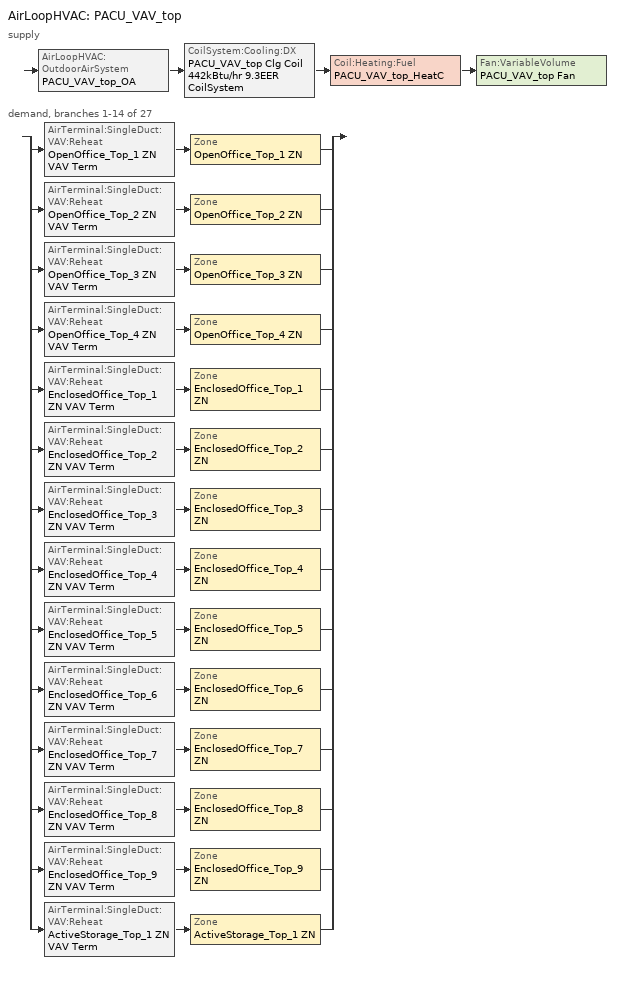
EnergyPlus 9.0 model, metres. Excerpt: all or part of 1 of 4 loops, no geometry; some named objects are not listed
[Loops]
AirLoopHVAC 'PACU_VAV_top'
 supply: AirLoopHVAC:OutdoorAirSystem 'PACU_VAV_top_OA' > CoilSystem:Cooling:DX 'PACU_VAV_top Clg Coil 442kBtu/hr 9.3EER CoilSystem' > Coil:Heating:Fuel 'PACU_VAV_top_HeatC' > Fan:VariableVolume 'PACU_VAV_top Fan'
 demand, branches 1-14 of 27: split
  | AirTerminal:SingleDuct:VAV:Reheat 'OpenOffice_Top_1 ZN VAV Term' > Zone 'OpenOffice_Top_1 ZN'
  | AirTerminal:SingleDuct:VAV:Reheat 'OpenOffice_Top_2 ZN VAV Term' > Zone 'OpenOffice_Top_2 ZN'
  | AirTerminal:SingleDuct:VAV:Reheat 'OpenOffice_Top_3 ZN VAV Term' > Zone 'OpenOffice_Top_3 ZN'
  | AirTerminal:SingleDuct:VAV:Reheat 'OpenOffice_Top_4 ZN VAV Term' > Zone 'OpenOffice_Top_4 ZN'
  | AirTerminal:SingleDuct:VAV:Reheat 'EnclosedOffice_Top_1 ZN VAV Term' > Zone 'EnclosedOffice_Top_1 ZN'
  | AirTerminal:SingleDuct:VAV:Reheat 'EnclosedOffice_Top_2 ZN VAV Term' > Zone 'EnclosedOffice_Top_2 ZN'
  | AirTerminal:SingleDuct:VAV:Reheat 'EnclosedOffice_Top_3 ZN VAV Term' > Zone 'EnclosedOffice_Top_3 ZN'
  | AirTerminal:SingleDuct:VAV:Reheat 'EnclosedOffice_Top_4 ZN VAV Term' > Zone 'EnclosedOffice_Top_4 ZN'
  | AirTerminal:SingleDuct:VAV:Reheat 'EnclosedOffice_Top_5 ZN VAV Term' > Zone 'EnclosedOffice_Top_5 ZN'
  | AirTerminal:SingleDuct:VAV:Reheat 'EnclosedOffice_Top_6 ZN VAV Term' > Zone 'EnclosedOffice_Top_6 ZN'
  | AirTerminal:SingleDuct:VAV:Reheat 'EnclosedOffice_Top_7 ZN VAV Term' > Zone 'EnclosedOffice_Top_7 ZN'
  | AirTerminal:SingleDuct:VAV:Reheat 'EnclosedOffice_Top_8 ZN VAV Term' > Zone 'EnclosedOffice_Top_8 ZN'
  | AirTerminal:SingleDuct:VAV:Reheat 'EnclosedOffice_Top_9 ZN VAV Term' > Zone 'EnclosedOffice_Top_9 ZN'
  | AirTerminal:SingleDuct:VAV:Reheat 'ActiveStorage_Top_1 ZN VAV Term' > Zone 'ActiveStorage_Top_1 ZN'
[DesignSpecification:OutdoorAir] Outdoor Air Method=Sum; Outdoor Air Flow per Zone {m3/s}=0; Outdoor Air Flow Air Changes per Hour {1/hr}=0
Name | Outdoor Air Flow per Person {m3/s-person} | Outdoor Air Flow per Zone Floor Area {m3/s-m2}
MediumOffice - Storage Ventilation; MediumOffice - Conference Ventilation; MediumOffice - ClosedOffice Ventilation; MediumOffice - Lobby Ventilation; MediumOffice - OpenOffice Ventilation | 0.00235973 | 0.0003048
MediumOffice - Corridor Ventilation | 0 | 0.0003048
MediumOffice - Dining Ventilation | 0.00235973 | 0.0006096
MediumOffice - Elec/MechRoom Ventilation; MediumOffice - Restroom Ventilation; MediumOffice - Stair Ventilation | 0 | 0
[DesignSpecification:ZoneAirDistribution] Zone Air Distribution Effectiveness in Cooling Mode=1; Zone Air Distribution Effectiveness in Heating Mode=1
ActiveStorage_Top_1 ZN Design Spec Zone Air Dist; ActiveStorage_Top_2 ZN Design Spec Zone Air Dist; ActiveStorage_Top_3 ZN Design Spec Zone Air Dist; ActiveStorage_Top_4 ZN Design Spec Zone Air Dist; ConfRoom_Top_1 ZN Design Spec Zone Air Dist; ConfRoom_Top_2 ZN Design Spec Zone Air Dist; Corridor_Top_1 ZN Design Spec Zone Air Dist; Corridor_Top_2 ZN Design Spec Zone Air Dist; Dining_Top ZN Design Spec Zone Air Dist; EnclosedOffice_Top_1 ZN Design Spec Zone Air Dist; EnclosedOffice_Top_2 ZN Design Spec Zone Air Dist; EnclosedOffice_Top_3 ZN Design Spec Zone Air Dist; Lobby_Top ZN Design Spec Zone Air Dist; Mechanical_Top ZN Design Spec Zone Air Dist; OpenOffice_Top_1 ZN Design Spec Zone Air Dist; OpenOffice_Top_2 ZN Design Spec Zone Air Dist; OpenOffice_Top_3 ZN Design Spec Zone Air Dist; OpenOffice_Top_4 ZN Design Spec Zone Air Dist; Restroom_Top ZN Design Spec Zone Air Dist; Stair_Top_1 ZN Design Spec Zone Air Dist; Stair_Top_2 ZN Design Spec Zone Air Dist; EnclosedOffice_Top_4 ZN Design Spec Zone Air Dist; EnclosedOffice_Top_5 ZN Design Spec Zone Air Dist; EnclosedOffice_Top_6 ZN Design Spec Zone Air Dist; EnclosedOffice_Top_7 ZN Design Spec Zone Air Dist; EnclosedOffice_Top_8 ZN Design Spec Zone Air Dist; EnclosedOffice_Top_9 ZN Design Spec Zone Air Dist
[Sizing:Zone] Zone Cooling Design Supply Air Temperature Input Method=SupplyAirTemperature; Zone Cooling Design Supply Air Temperature {C}=12.8; Zone Heating Design Supply Air Temperature Input Method=SupplyAirTemperature; Zone Heating Design Supply Air Temperature {C}=40; Zone Cooling Design Supply Air Humidity Ratio {kgWater/kgDryAir}=0.0085; Zone Heating Design Supply Air Humidity Ratio {kgWater/kgDryAir}=0.008; Cooling Design Air Flow Method=DesignDay; Cooling Design Air Flow Rate {m3/s}=0; Cooling Minimum Air Flow {m3/s}=0; Cooling Minimum Air Flow Fraction=0; Heating Design Air Flow Method=DesignDay; Heating Design Air Flow Rate {m3/s}=0; Account for Dedicated Outdoor Air System=No
Name | Design Specification Outdoor Air Object | Design Specification Zone Air Distribution Object
ActiveStorage_Top_1 ZN | MediumOffice - Storage Ventilation | ActiveStorage_Top_1 ZN Design Spec Zone Air Dist
EnclosedOffice_Top_1 ZN | MediumOffice - ClosedOffice Ventilation | EnclosedOffice_Top_1 ZN Design Spec Zone Air Dist
EnclosedOffice_Top_2 ZN | MediumOffice - ClosedOffice Ventilation | EnclosedOffice_Top_2 ZN Design Spec Zone Air Dist
EnclosedOffice_Top_3 ZN | MediumOffice - ClosedOffice Ventilation | EnclosedOffice_Top_3 ZN Design Spec Zone Air Dist
OpenOffice_Top_1 ZN | MediumOffice - OpenOffice Ventilation | OpenOffice_Top_1 ZN Design Spec Zone Air Dist
OpenOffice_Top_2 ZN | MediumOffice - OpenOffice Ventilation | OpenOffice_Top_2 ZN Design Spec Zone Air Dist
OpenOffice_Top_3 ZN | MediumOffice - OpenOffice Ventilation | OpenOffice_Top_3 ZN Design Spec Zone Air Dist
OpenOffice_Top_4 ZN | MediumOffice - OpenOffice Ventilation | OpenOffice_Top_4 ZN Design Spec Zone Air Dist
EnclosedOffice_Top_4 ZN | MediumOffice - ClosedOffice Ventilation | EnclosedOffice_Top_4 ZN Design Spec Zone Air Dist
EnclosedOffice_Top_5 ZN | MediumOffice - ClosedOffice Ventilation | EnclosedOffice_Top_5 ZN Design Spec Zone Air Dist
EnclosedOffice_Top_6 ZN | MediumOffice - ClosedOffice Ventilation | EnclosedOffice_Top_6 ZN Design Spec Zone Air Dist
EnclosedOffice_Top_7 ZN | MediumOffice - ClosedOffice Ventilation | EnclosedOffice_Top_7 ZN Design Spec Zone Air Dist
EnclosedOffice_Top_8 ZN | MediumOffice - ClosedOffice Ventilation | EnclosedOffice_Top_8 ZN Design Spec Zone Air Dist
EnclosedOffice_Top_9 ZN | MediumOffice - ClosedOffice Ventilation | EnclosedOffice_Top_9 ZN Design Spec Zone Air Dist
[Sizing:System]
PACU_VAV_top: Type of Load to Size On=Sensible; Design Outdoor Air Flow Rate {m3/s}=0.998477; Central Heating Maximum System Air Flow Ratio=0.5; Preheat Design Temperature {C}=7; Preheat Design Humidity Ratio {kgWater/kgDryAir}=0.008; Precool Design Temperature {C}=12.8; Precool Design Humidity Ratio {kgWater/kgDryAir}=0.008; Central Cooling Design Supply Air Temperature {C}=12.8; Central Heating Design Supply Air Temperature {C}=12.8; Type of Zone Sum to Use=Coincident; 100% Outdoor Air in Cooling=No; 100% Outdoor Air in Heating=No; Central Cooling Design Supply Air Humidity Ratio {kgWater/kgDryAir}=0.0085; Central Heating Design Supply Air Humidity Ratio {kgWater/kgDryAir}=0.008; Cooling Supply Air Flow Rate Method=DesignDay; Cooling Supply Air Flow Rate {m3/s}=0; Heating Supply Air Flow Rate Method=DesignDay; Heating Supply Air Flow Rate {m3/s}=0; System Outdoor Air Method=ZoneSum
[ZoneControl:Thermostat] Control Type Schedule=Dual Zone Control Type Sched
Name | Zone or ZoneList | Control 1
ActiveStorage_Top_1 ZN Thermostat | ActiveStorage_Top_1 ZN | MediumOffice - Storage Thermostat 9
EnclosedOffice_Top_1 ZN Thermostat | EnclosedOffice_Top_1 ZN | MediumOffice - ClosedOffice Thermostat 8
EnclosedOffice_Top_2 ZN Thermostat | EnclosedOffice_Top_2 ZN | MediumOffice - ClosedOffice Thermostat 9
EnclosedOffice_Top_3 ZN Thermostat | EnclosedOffice_Top_3 ZN | MediumOffice - ClosedOffice Thermostat 10
OpenOffice_Top_1 ZN Thermostat | OpenOffice_Top_1 ZN | MediumOffice - OpenOffice Thermostat 8
OpenOffice_Top_2 ZN Thermostat | OpenOffice_Top_2 ZN | MediumOffice - OpenOffice Thermostat 9
OpenOffice_Top_3 ZN Thermostat | OpenOffice_Top_3 ZN | MediumOffice - OpenOffice Thermostat 10
OpenOffice_Top_4 ZN Thermostat | OpenOffice_Top_4 ZN | MediumOffice - OpenOffice Thermostat 11
EnclosedOffice_Top_4 ZN Thermostat | EnclosedOffice_Top_4 ZN | MediumOffice - ClosedOffice Thermostat 1
EnclosedOffice_Top_5 ZN Thermostat | EnclosedOffice_Top_5 ZN | MediumOffice - ClosedOffice Thermostat 1
EnclosedOffice_Top_6 ZN Thermostat | EnclosedOffice_Top_6 ZN | MediumOffice - ClosedOffice Thermostat 1
EnclosedOffice_Top_7 ZN Thermostat | EnclosedOffice_Top_7 ZN | MediumOffice - ClosedOffice Thermostat 1
EnclosedOffice_Top_8 ZN Thermostat | EnclosedOffice_Top_8 ZN | MediumOffice - ClosedOffice Thermostat 1
EnclosedOffice_Top_9 ZN Thermostat | EnclosedOffice_Top_9 ZN | MediumOffice - ClosedOffice Thermostat 1
[ThermostatSetpoint:DualSetpoint] Heating Setpoint Temperature Schedule Namee=HTGSETP_SCH_YES_OPTIMUM; Cooling Setpoint Temperature Schedule=CLGSETP_SCH_YES_OPTIMUM
MediumOffice - Storage Thermostat 9; MediumOffice - ClosedOffice Thermostat 1; MediumOffice - ClosedOffice Thermostat 8; MediumOffice - ClosedOffice Thermostat 9; MediumOffice - ClosedOffice Thermostat 10; MediumOffice - OpenOffice Thermostat 8; MediumOffice - OpenOffice Thermostat 9; MediumOffice - OpenOffice Thermostat 10; MediumOffice - OpenOffice Thermostat 11
[AirTerminal:SingleDuct:VAV:Reheat] Availability Schedule=ALWAYS_ON; Maximum Air Flow Rate {m3/s}=Autosize; Zone Minimum Air Flow Input Method=FixedFlowRate; Maximum Hot Water or Steam Flow Rate {m3/s}=Autosize; Minimum Hot Water or Steam Flow Rate {m3/s}=0; Convergence Tolerance=0.001; Damper Heating Action=ReverseWithLimits; Maximum Flow per Zone Floor Area During Reheat {m3/s-m2}=Autocalculate; Maximum Flow Fraction During Reheat=0.5; Maximum Reheat Air Temperature {C}=40
Name | Fixed Minimum Air Flow Rate {m3/s} | Reheat Coil
ActiveStorage_Top_1 ZN VAV Term | 0.032571 | ActiveStorage_Top_1 ZN Rht Coil
EnclosedOffice_Top_1 ZN VAV Term | 0.021657 | EnclosedOffice_Top_1 ZN Rht Coil
EnclosedOffice_Top_2 ZN VAV Term | 0.0216705 | EnclosedOffice_Top_2 ZN Rht Coil
EnclosedOffice_Top_3 ZN VAV Term | 0.0264585 | EnclosedOffice_Top_3 ZN Rht Coil
OpenOffice_Top_1 ZN VAV Term | 0.124845 | OpenOffice_Top_1 ZN Rht Coil
OpenOffice_Top_2 ZN VAV Term | 0.136614 | OpenOffice_Top_2 ZN Rht Coil
OpenOffice_Top_3 ZN VAV Term | 0.113089 | OpenOffice_Top_3 ZN Rht Coil
OpenOffice_Top_4 ZN VAV Term | 0.114934 | OpenOffice_Top_4 ZN Rht Coil
EnclosedOffice_Top_4 ZN VAV Term | 0.021657 | EnclosedOffice_Top_4 ZN Rht Coil
EnclosedOffice_Top_5 ZN VAV Term | 0.021648 | EnclosedOffice_Top_5 ZN Rht Coil
EnclosedOffice_Top_6 ZN VAV Term | 0.021648 | EnclosedOffice_Top_6 ZN Rht Coil
EnclosedOffice_Top_7 ZN VAV Term | 0.021648 | EnclosedOffice_Top_7 ZN Rht Coil
EnclosedOffice_Top_8 ZN VAV Term | 0.021648 | EnclosedOffice_Top_8 ZN Rht Coil
EnclosedOffice_Top_9 ZN VAV Term | 0.021648 | EnclosedOffice_Top_9 ZN Rht Coil
[Zone equipment]
ActiveStorage_Top_1 ZN: ActiveStorage_Top_1 ZN VAV Term
EnclosedOffice_Top_1 ZN: EnclosedOffice_Top_1 ZN VAV Term
EnclosedOffice_Top_2 ZN: EnclosedOffice_Top_2 ZN VAV Term
EnclosedOffice_Top_3 ZN: EnclosedOffice_Top_3 ZN VAV Term
OpenOffice_Top_1 ZN: OpenOffice_Top_1 ZN VAV Term
OpenOffice_Top_2 ZN: OpenOffice_Top_2 ZN VAV Term
OpenOffice_Top_3 ZN: OpenOffice_Top_3 ZN VAV Term
OpenOffice_Top_4 ZN: OpenOffice_Top_4 ZN VAV Term
EnclosedOffice_Top_4 ZN: EnclosedOffice_Top_4 ZN VAV Term
EnclosedOffice_Top_5 ZN: EnclosedOffice_Top_5 ZN VAV Term
EnclosedOffice_Top_6 ZN: EnclosedOffice_Top_6 ZN VAV Term
EnclosedOffice_Top_7 ZN: EnclosedOffice_Top_7 ZN VAV Term
EnclosedOffice_Top_8 ZN: EnclosedOffice_Top_8 ZN VAV Term
EnclosedOffice_Top_9 ZN: EnclosedOffice_Top_9 ZN VAV Term
[Fan:VariableVolume]
PACU_VAV_top Fan: Availability Schedule=HVACOperationSchd; Fan Total Efficiency=0.6006; Pressure Rise {Pa}=1389.42; Maximum Flow Rate {m3/s}=AUTOSIZE; Fan Power Minimum Flow Rate Input Method=Fraction; Fan Power Minimum Flow Fraction=0.25; Motor Efficiency=0.924; Motor In Airstream Fraction=1; Fan Power Coefficient 1=0.0408; Fan Power Coefficient 2=0.088; Fan Power Coefficient 3=-0.0729; Fan Power Coefficient 4=0.9437; Fan Power Coefficient 5=0
[Coil:Cooling:DX:TwoSpeed]
PACU_VAV_top_CoolC DXCoil: Availability Schedule=ALWAYS_ON; High Speed Gross Rated Total Cooling Capacity {W}=104193; High Speed Rated Sensible Heat Ratio=Autosize; High Speed Gross Rated Cooling COP {W/W}=3.39929; High Speed Rated Air Flow Rate {m3/s}=4.70732; Total Cooling Capacity Function of Temperature Curve=FURNACE_PACU_VAV_CoolCCarrier48TM014_12tons_CapFT; Total Cooling Capacity Function of Flow Fraction Curve=FURNACE_PACU_VAV_CoolCCarrier48TM014_12tons_FFF; Energy Input Ratio Function of Temperature Curve=FURNACE_PACU_VAV_CoolCCarrier48TM014_12tons_EIRFT; Energy Input Ratio Function of Flow Fraction Curve=FURNACE_PACU_VAV_CoolCCarrier48TM014_12tons_EIRFFF; Part Load Fraction Correlation Curve=FURNACE_PACU_VAV_CoolCIEA_HVAC_BESTEST_9ton-PLR; Low Speed Gross Rated Total Cooling Capacity {W} Sep 25, 2012: DX_TwoSpeedObject_from_VAV=AUTOSIZE; Low Speed Gross Rated Sensible Heat Ratio=0.73496; Low Speed Gross Rated Cooling COP {W/W}=3.39929; Low Speed Rated Air Flow Rate {m3/s}=3.13821; Low Speed Total Cooling Capacity Function of Temperature Curve=FURNACE_PACU_VAV_CoolCCarrier48TM014_12tons_CapFT; Low Speed Energy Input Ratio Function of Temperature Curve=FURNACE_PACU_VAV_CoolCCarrier48TM014_12tons_EIRFT
[Coil:Heating:Electric] Availability Schedule=ALWAYS_ON; Efficiency=1; Nominal Capacity {W}=Autosize
ActiveStorage_Top_1 ZN Rht Coil; EnclosedOffice_Top_1 ZN Rht Coil; EnclosedOffice_Top_2 ZN Rht Coil; EnclosedOffice_Top_3 ZN Rht Coil; OpenOffice_Top_1 ZN Rht Coil; OpenOffice_Top_2 ZN Rht Coil; OpenOffice_Top_3 ZN Rht Coil; OpenOffice_Top_4 ZN Rht Coil; EnclosedOffice_Top_4 ZN Rht Coil; EnclosedOffice_Top_5 ZN Rht Coil; EnclosedOffice_Top_6 ZN Rht Coil; EnclosedOffice_Top_7 ZN Rht Coil; EnclosedOffice_Top_8 ZN Rht Coil; EnclosedOffice_Top_9 ZN Rht Coil
[Coil:Heating:Fuel]
PACU_VAV_top_HeatC: Availability Schedule=ALWAYS_ON; Fuel Type=NaturalGas; Burner Efficiency=0.8; Nominal Capacity {W}=AutoSize
[CoilSystem:Cooling:DX]
PACU_VAV_top Clg Coil 442kBtu/hr 9.3EER CoilSystem: Availability Schedule=ALWAYS_ON; Cooling Coil=PACU_VAV_top_CoolC DXCoil
[Controller:OutdoorAir]
PACU_VAV_top_OA_Controller: Minimum Outdoor Air Flow Rate {m3/s}=AUTOSIZE; Maximum Outdoor Air Flow Rate {m3/s}=AUTOSIZE; Economizer Control Type=DifferentialEnthalpy; Economizer Control Action Type=ModulateFlow; Lockout Type=LockoutWithHeating; Minimum Limit Type=FixedMinimum; Minimum Outdoor Air Schedule=MinOA_MotorizedDamper_Sched
[Controller:MechanicalVentilation]
PACU_VAV_top Ventilation Controller: Availability Schedule=MinOA_Sched; Demand Controlled Ventilation=No; System Outdoor Air Method=ZoneSum; Zone 1=ActiveStorage_Top_1 ZN; Design Specification Outdoor Air Object Name 1=MediumOffice - Storage Ventilation; Design Specification Zone Air Distribution Object Name 1=ActiveStorage_Top_1 ZN Design Spec Zone Air Dist; Zone 2=ActiveStorage_Top_2 ZN; Design Specification Outdoor Air Object Name 2=MediumOffice - Storage Ventilation; Design Specification Zone Air Distribution Object Name 2=ActiveStorage_Top_2 ZN Design Spec Zone Air Dist; Zone 3=ActiveStorage_Top_3 ZN; Design Specification Outdoor Air Object Name 3=MediumOffice - Storage Ventilation; Design Specification Zone Air Distribution Object Name 3=ActiveStorage_Top_3 ZN Design Spec Zone Air Dist; Zone 4=ActiveStorage_Top_4 ZN; Design Specification Outdoor Air Object Name 4=MediumOffice - Storage Ventilation; Design Specification Zone Air Distribution Object Name 4=ActiveStorage_Top_4 ZN Design Spec Zone Air Dist; Zone 5=ConfRoom_Top_1 ZN; Design Specification Outdoor Air Object Name 5=MediumOffice - Conference Ventilation; Design Specification Zone Air Distribution Object Name 5=ConfRoom_Top_1 ZN Design Spec Zone Air Dist; Zone 6=ConfRoom_Top_2 ZN; Design Specification Outdoor Air Object Name 6=MediumOffice - Conference Ventilation; Design Specification Zone Air Distribution Object Name 6=ConfRoom_Top_2 ZN Design Spec Zone Air Dist; Zone 7=Corridor_Top_1 ZN; Design Specification Outdoor Air Object Name 7=MediumOffice - Corridor Ventilation; Design Specification Zone Air Distribution Object Name 7=Corridor_Top_1 ZN Design Spec Zone Air Dist; Zone 8=Corridor_Top_2 ZN; Design Specification Outdoor Air Object Name 8=MediumOffice - Corridor Ventilation; Design Specification Zone Air Distribution Object Name 8=Corridor_Top_2 ZN Design Spec Zone Air Dist; Zone 9=Dining_Top ZN; Design Specification Outdoor Air Object Name 9=MediumOffice - Dining Ventilation; Design Specification Zone Air Distribution Object Name 9=Dining_Top ZN Design Spec Zone Air Dist; Zone 10=EnclosedOffice_Top_1 ZN; Design Specification Outdoor Air Object Name 10=MediumOffice - ClosedOffice Ventilation; Design Specification Zone Air Distribution Object Name 10=EnclosedOffice_Top_1 ZN Design Spec Zone Air Dist; Zone 11=EnclosedOffice_Top_2 ZN; Design Specification Outdoor Air Object Name 11=MediumOffice - ClosedOffice Ventilation; Design Specification Zone Air Distribution Object Name 11=EnclosedOffice_Top_2 ZN Design Spec Zone Air Dist; Zone 12=EnclosedOffice_Top_3 ZN; Design Specification Outdoor Air Object Name 12=MediumOffice - ClosedOffice Ventilation; Design Specification Zone Air Distribution Object Name 12=EnclosedOffice_Top_3 ZN Design Spec Zone Air Dist; Zone 13=EnclosedOffice_Top_4 ZN; Design Specification Outdoor Air Object Name 13=MediumOffice - ClosedOffice Ventilation; Design Specification Zone Air Distribution Object Name 13=EnclosedOffice_Top_4 ZN Design Spec Zone Air Dist; Zone 14=EnclosedOffice_Top_5 ZN; Design Specification Outdoor Air Object Name 14=MediumOffice - ClosedOffice Ventilation; Design Specification Zone Air Distribution Object Name 14=EnclosedOffice_Top_5 ZN Design Spec Zone Air Dist; Zone 15=EnclosedOffice_Top_6 ZN; Design Specification Outdoor Air Object Name 15=MediumOffice - ClosedOffice Ventilation; Design Specification Zone Air Distribution Object Name 15=EnclosedOffice_Top_6 ZN Design Spec Zone Air Dist; Zone 16=EnclosedOffice_Top_7 ZN; Design Specification Outdoor Air Object Name 16=MediumOffice - ClosedOffice Ventilation; Design Specification Zone Air Distribution Object Name 16=EnclosedOffice_Top_7 ZN Design Spec Zone Air Dist; Zone 17=EnclosedOffice_Top_8 ZN; Design Specification Outdoor Air Object Name 17=MediumOffice - ClosedOffice Ventilation; Design Specification Zone Air Distribution Object Name 17=EnclosedOffice_Top_8 ZN Design Spec Zone Air Dist; Zone 18=EnclosedOffice_Top_9 ZN; Design Specification Outdoor Air Object Name 18=MediumOffice - ClosedOffice Ventilation; Design Specification Zone Air Distribution Object Name 18=EnclosedOffice_Top_9 ZN Design Spec Zone Air Dist; Zone 19=Lobby_Top ZN; Design Specification Outdoor Air Object Name 19=MediumOffice - Lobby Ventilation; Design Specification Zone Air Distribution Object Name 19=Lobby_Top ZN Design Spec Zone Air Dist; Zone 20=Mechanical_Top ZN; Design Specification Outdoor Air Object Name 20=MediumOffice - Elec/MechRoom Ventilation; Design Specification Zone Air Distribution Object Name 20=Mechanical_Top ZN Design Spec Zone Air Dist; Zone 21=OpenOffice_Top_1 ZN; Design Specification Outdoor Air Object Name 21=MediumOffice - OpenOffice Ventilation; Design Specification Zone Air Distribution Object Name 21=OpenOffice_Top_1 ZN Design Spec Zone Air Dist; Zone 22=OpenOffice_Top_2 ZN; Design Specification Outdoor Air Object Name 22=MediumOffice - OpenOffice Ventilation; Design Specification Zone Air Distribution Object Name 22=OpenOffice_Top_2 ZN Design Spec Zone Air Dist; Zone 23=OpenOffice_Top_3 ZN; Design Specification Outdoor Air Object Name 23=MediumOffice - OpenOffice Ventilation; Design Specification Zone Air Distribution Object Name 23=OpenOffice_Top_3 ZN Design Spec Zone Air Dist; Zone 24=OpenOffice_Top_4 ZN; Design Specification Outdoor Air Object Name 24=MediumOffice - OpenOffice Ventilation; Design Specification Zone Air Distribution Object Name 24=OpenOffice_Top_4 ZN Design Spec Zone Air Dist; Zone 25=Restroom_Top ZN; Design Specification Outdoor Air Object Name 25=MediumOffice - Restroom Ventilation; Design Specification Zone Air Distribution Object Name 25=Restroom_Top ZN Design Spec Zone Air Dist; Zone 26=Stair_Top_1 ZN; Design Specification Outdoor Air Object Name 26=MediumOffice - Stair Ventilation; Design Specification Zone Air Distribution Object Name 26=Stair_Top_1 ZN Design Spec Zone Air Dist; Zone 27=Stair_Top_2 ZN; Design Specification Outdoor Air Object Name 27=MediumOffice - Stair Ventilation; Design Specification Zone Air Distribution Object Name 27=Stair_Top_2 ZN Design Spec Zone Air Dist
[AirLoopHVAC]
PACU_VAV_top: Design Supply Air Flow Rate {m3/s}=AutoSize
[SetpointManager:Scheduled] Control Variable=Temperature; Setpoint Node or NodeList=PACU_VAV_top Supply Equipment Outlet Node
Name | Schedule
PACU_VAV_top_CoolC SAT setpoint | Cool-Supply-Air-Temp-Sch
PACU_VAV_top_HeatC SAT Manager | Heat-Supply-Air-Temp-Sch
[SetpointManager:MixedAir] Control Variable=Temperature
Name | Setpoint Node or NodeList
PACU_VAV_top_CoolC SAT Manager | PACU_VAV_top_CoolC-PACU_VAV_top_HeatCNode
PACU_VAV_top_HeatC MixedAir Manager | PACU_VAV_top_HeatC-PACU_VAV_top FanNode
PACU_VAV_top_OAMixed Air Temp Manager | PACU_VAV_top_OA-PACU_VAV_top_CoolCNode
[Schedule:Compact]
ALWAYS_ON; MinOA_Sched: Through: 12/31, For: AllDays, Until: 24:00, 1
HVACOperationSchd: Through: 12/31, For: Weekdays SummerDesignDay, Until: 06:00, 0, Until: 22:00, 1, Until: 24:00, 0, For: Saturday WinterDesignDay, Until: 06:00, 0, Until: 18:00, 1, Until: 24:00, 0, For:Sunday Holidays AllOtherDays, Until: 24:00, 0
HTGSETP_SCH_YES_OPTIMUM: Through: 12/31, For: WinterDesignDay, Until: 05:00, 15.6, Until: 06:00, 17.6, Until: 07:00, 19.6, Until: 22:00, 21, Until: 24:00, 15.6, For: Weekdays, Until: 05:00, 15.6, Until: 06:00, 17.8, Until: 07:00, 20, Until: 22:00, 21, Until: 24:00, 15.6, For SummerDesignDay, Until: 24:00, 15.6, For: Saturday, Until: 05:00, 15.6, Until: 06:00, 17.8, Until: 07:00, 20, Until: 17:00, 21, Until: 24:00, 15.6, For:Sunday Holidays AllOtherDays, Until: 24:00, 15.6
CLGSETP_SCH_YES_OPTIMUM: Through: 12/31, For: SummerDesignDay, Until: 05:00, 26.7, Until: 06:00, 25.7, Until: 07:00, 25, Until: 22:00, 24, Until: 24:00, 26.7, For: Weekdays, Until: 05:00, 26.7, Until: 06:00, 25.6, Until: 07:00, 25, Until: 22:00, 24, Until: 24:00, 26.7, For: Saturday, Until: 05:00, 26.7, Until: 06:00, 25.7, Until: 07:00, 25, Until: 17:00, 24, Until: 24:00, 26.7, For WinterDesignDay, Until: 24:00, 26.7, For:Sunday Holidays AllOtherDays, Until: 24:00, 26.7
MinOA_MotorizedDamper_Sched: Through: 12/31, For: Weekdays SummerDesignDay, Until: 07:00, 0, Until: 22:00, 1, Until: 24:00, 0, For: Saturday WinterDesignDay, Until: 07:00, 0, Until: 18:00, 1, Until: 24:00, 0, For:Sunday Holidays AllOtherDays, Until: 24:00, 0
Dual Zone Control Type Sched: Through: 12/31, For: AllDays, Until: 24:00, 4
Cool-Supply-Air-Temp-Sch; Heat-Supply-Air-Temp-Sch: Through: 12/31, For: AllDays, Until: 24:00, 12.8
[Curve:Biquadratic] Minimum Value of x=16.5556; Maximum Value of x=22.1111; Minimum Value of y=23.7778; Maximum Value of y=47.66
Name | Coefficient1 Constant | Coefficient2 x | Coefficient3 x**2 | Coefficient4 y | Coefficient5 y**2 | Coefficient6 x*y
FURNACE_PACU_VAV_CoolCCarrier48TM014_12tons_CapFT | 1.39072 | -0.0529058 | 0.0018423 | 0.00058267 | -0.000186814 | 0.000265159
FURNACE_PACU_VAV_CoolCCarrier48TM014_12tons_EIRFT | -0.536161 | 0.105138 | -0.00172659 | 0.0149848 | 0.000659948 | -0.0017385
[Curve:Quadratic]
Name | Coefficient1 Constant | Coefficient2 x | Coefficient3 x**2 | Minimum Value of x | Maximum Value of x
FURNACE_PACU_VAV_CoolCCarrier48TM014_12tons_FFF | 0.718954 | 0.435436 | -0.154193 | 0.75 | 1.25
FURNACE_PACU_VAV_CoolCCarrier48TM014_12tons_EIRFFF | 1.19525 | -0.306138 | 0.110973 | 0.75 | 1.25
FURNACE_PACU_VAV_CoolCIEA_HVAC_BESTEST_9ton-PLR | 0.771 | 0.229 | 0 | 0 | 1
